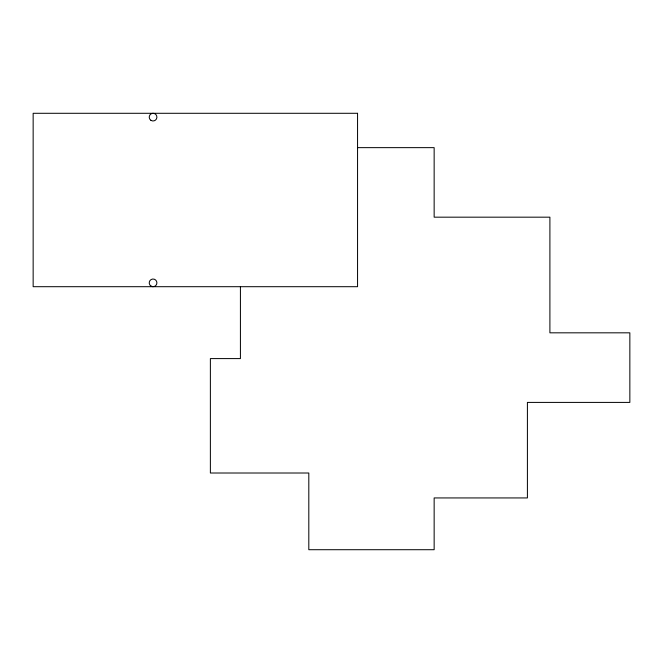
<?xml version="1.0" encoding="UTF-8"?>
<svg xmlns="http://www.w3.org/2000/svg" width="663" height="663" viewBox="0 0 663 663"><rect width="100%" height="100%" fill="white"/><g stroke="black" fill="none" stroke-linecap="round" stroke-linejoin="round"><path stroke-width="0.99" d="M357.556 147.642L434.149 147.642L434.149 217.174L549.9 217.174L549.9 332.826L629.85 332.826L629.85 402.408L527.408 402.408L527.408 497.938L434.149 497.938L434.149 549.71L308.809 549.71L308.809 473.009L210.378 473.009L210.378 358.592L240.42 358.592L240.42 286.698M357.556 113.29L33.15 113.29L33.15 286.698L357.556 286.698L357.556 113.29M150.915 120.318A3.845 3.845 0 0 0 156.899 117.409A3.845 3.845 0 0 0 151.388 113.68A3.845 3.845 0 0 0 150.915 120.318M151.147 286.184A3.845 3.845 0 0 0 156.907 282.852A3.845 3.845 0 0 0 151.147 279.529A3.845 3.845 0 0 0 151.147 286.184"/></g></svg>
